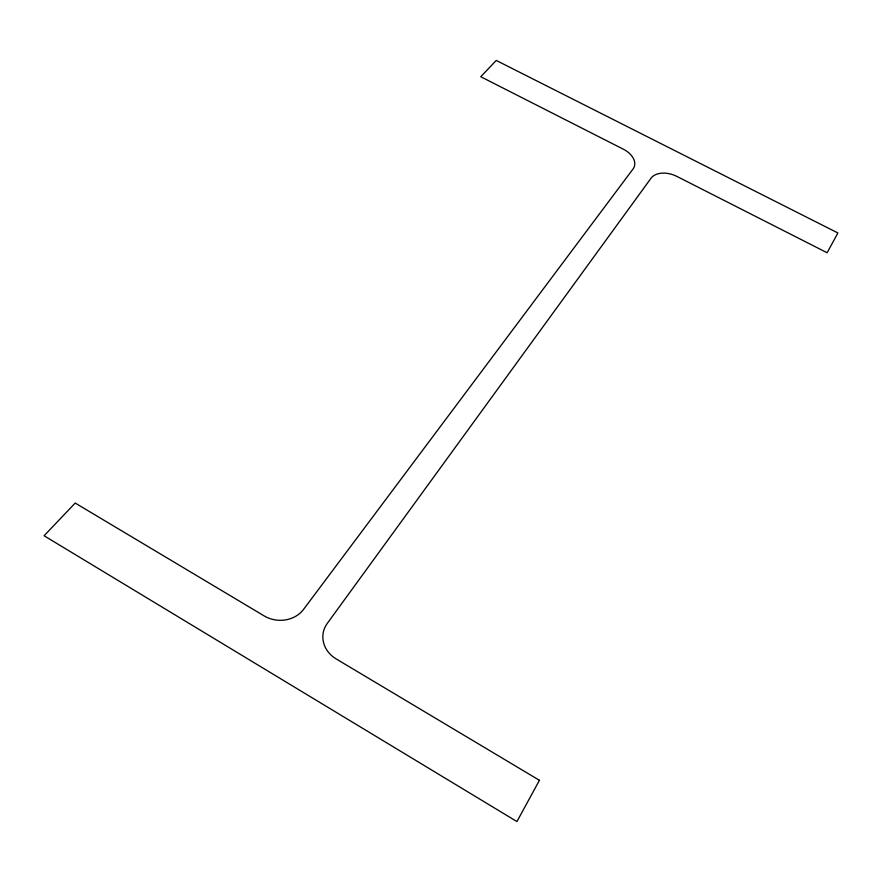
<?xml version="1.0" encoding="UTF-8"?>
<svg xmlns="http://www.w3.org/2000/svg" width="882" height="882" viewBox="0 0 882 882"><rect width="100%" height="100%" fill="white"/><g stroke="black" fill="none" stroke-linecap="round" stroke-linejoin="round"><path stroke-width="1.32" d="M539.431 780.305L516.929 821.561L44.1 535.76L75.202 503.06L264.236 615.956A28.18 24.564 3.3 0 0 303.551 609.407L633.044 168.991A20.363 13.186 19 0 0 623.309 149.179L480.756 76.723L496.246 60.439L837.9 232.969L827.118 252.748L676.935 176.433A20.54 13.34 20.8 0 0 651.059 178.186L327.244 623.464A28.235 25.236 10.3 0 0 336.075 658.854L539.431 780.305"/></g></svg>
